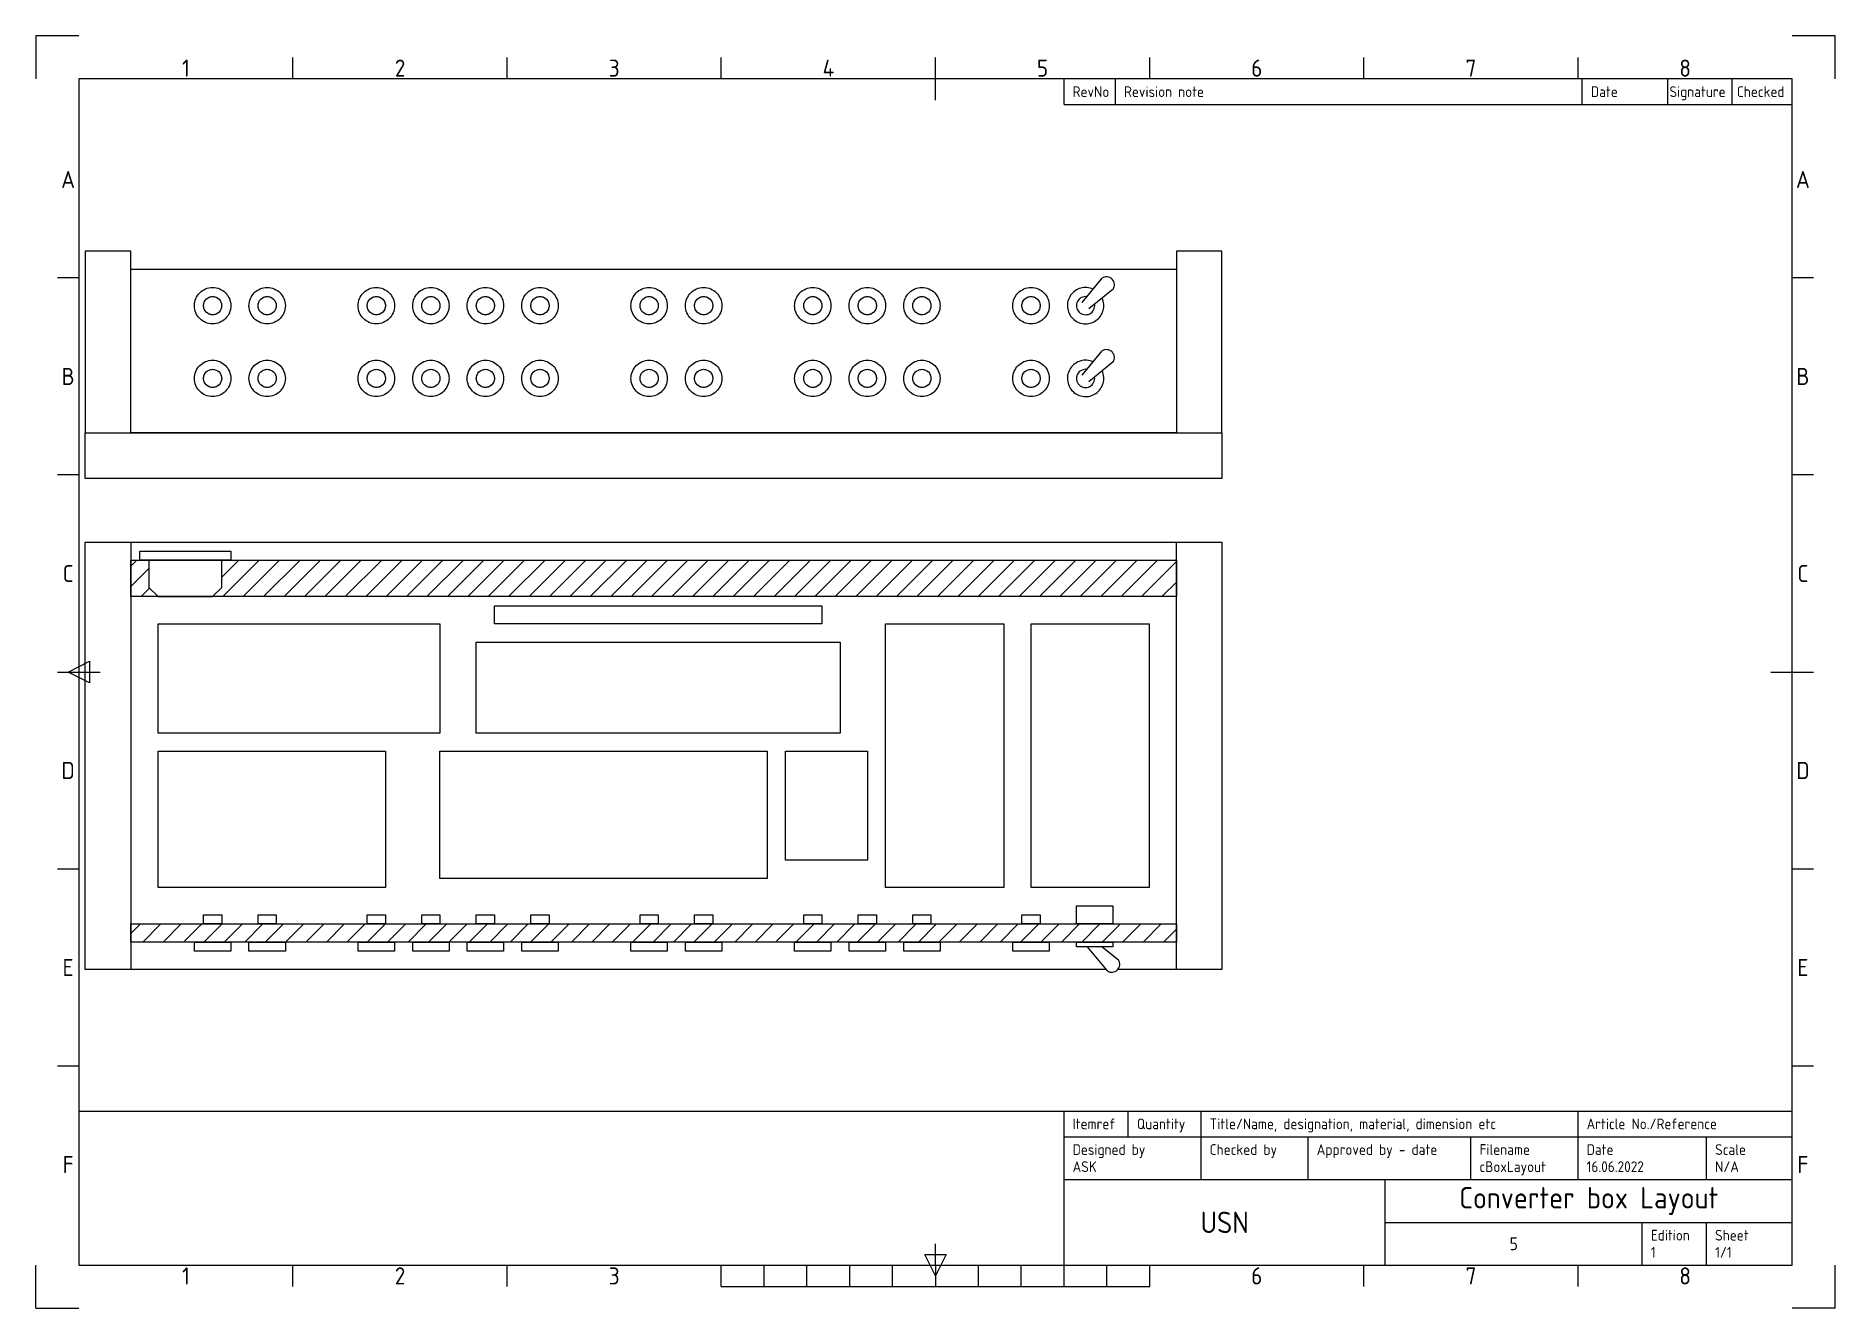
# Paper-space layout 'IEC A3 Title Block' of a CAD drawing. Header units: millimetres. Extents: x 0 to 420, y 0 to 297.
# The model-space entities are those that its viewports show. They can reach past a viewport. Long polylines and large blocks are cut down to what shows.
import ezdxf
from ezdxf.enums import TextEntityAlignment as Align

# ---------------------------------------------------------------- set-up
doc = ezdxf.new("R2010")
doc.units = ezdxf.units.MM
doc.header["$LTSCALE"] = 6
for name, color, linetype in [('FRAME025', 7, 'Continuous'), ('FRAME050', 6, 'Continuous'), ('FRAME070', 5, 'Continuous'), ('FRAME200', 8, 'Continuous'), ('TB', 7, 'Continuous')]:
    doc.layers.add(name, color=color, linetype=linetype)
doc.styles.add('ISOCP', font='isocp.shx')
pattern_1 = [(45, (-500, 584.616), (-2.245064, 2.245064), [])]

# ---------------------------------------------------------------- blocks, each defined once
blk = doc.blocks.new('ISO_A3')
at = {"layer": 'FRAME050'}
for p, q in [((60, 287), (60, 292)), ((110, 287), (110, 292)), ((160, 287), (160, 292)), ((210, 282), (210, 292)), ((260, 287), (260, 292)), ((310, 287), (310, 292)), ((360, 287), (360, 292)), ((10, 240.5), (5, 240.5)), ((415, 240.5), (410, 240.5)), ((10, 194.5), (5, 194.5)), ((415, 194.5), (410, 194.5)), ((5, 148.5), (15, 148.5)), ((7.5, 148.5), (12.5, 151)), ((12.5, 146), (7.5, 148.5)), ((12.5, 151), (12.5, 146)), ((405, 148.5), (415, 148.5)), ((10, 102.5), (5, 102.5)), ((415, 102.5), (410, 102.5)), ((10, 56.5), (5, 56.5)), ((415, 56.5), (410, 56.5)), ((210, 10), (210, 15)), ((60, 5), (60, 10)), ((110, 5), (110, 10)), ((160, 5), (160, 10)), ((170, 5), (170, 10)), ((180, 5), (180, 10)), ((190, 5), (190, 10)), ((200, 5), (200, 10)), ((210, 7.5), (207.5, 12.5)), ((207.5, 12.5), (212.5, 12.5)), ((212.5, 12.5), (210, 7.5)), ((210, 10), (210, 5)), ((220, 5), (220, 10)), ((230, 5), (230, 10)), ((240, 5), (240, 10)), ((250, 5), (250, 10)), ((260, 5), (260, 10)), ((310, 5), (310, 10)), ((360, 5), (360, 10)), ((160, 5), (260, 5))]:
    blk.add_line(p, q, dxfattribs=at)
at = {"layer": 'FRAME070'}
for p, q in [((410, 287), (10, 287)), ((10, 287), (10, 10)), ((240, 281), (240, 287)), ((252, 281), (252, 287)), ((361, 281), (361, 287)), ((381, 281), (381, 287)), ((396, 281), (396, 287)), ((410, 10), (410, 287)), ((240, 281), (410, 281)), ((240, 46), (410, 46)), ((240, 40), (240, 46)), ((255, 40), (255, 46)), ((272, 40), (272, 46)), ((360, 40), (360, 46)), ((240, 40), (410, 40)), ((240, 10), (240, 40)), ((272, 30), (272, 40)), ((297, 30), (297, 40)), ((335, 30), (335, 40)), ((360, 30), (360, 40)), ((390, 30), (390, 40)), ((240, 30), (410, 30)), ((315, 10), (315, 30)), ((315, 20), (410, 20)), ((375, 10), (375, 20)), ((390, 10), (390, 20)), ((10, 10), (410, 10))]:
    blk.add_line(p, q, dxfattribs=at)
at = {"layer": 'FRAME200'}
for p, q in [((10, 297), (0, 297)), ((0, 297), (0, 287)), ((420, 297), (410, 297)), ((420, 287), (420, 297)), ((0, 0), (0, 10)), ((420, 0), (420, 10)), ((0, 0), (10, 0)), ((420, 0), (410, 0))]:
    blk.add_line(p, q, dxfattribs=at)
at = {"layer": 'FRAME025', "style": 'ISOCP'}
for s, p in [('RevNo', (242, 284)), ('Revision note', (254, 284)), ('Date', (363, 284)), ('Signature', (381.36, 284)), ('Checked', (397.08, 284)), ('Itemref', (242, 43)), ('Quantity', (257, 43)), ('Title/Name, designation, material, dimension etc', (274, 43)), ('Article No./Reference', (362, 43)), ('Designed by', (242, 37)), ('Checked by', (274, 37)), ('Approved by - date', (299, 37)), ('Filename', (337, 37)), ('Date', (362, 37)), ('Scale', (392, 37)), ('Edition', (377, 17)), ('Sheet', (392, 17))]:
    blk.add_text(s, height=2.5, dxfattribs=at).set_placement(p, align=Align.MIDDLE_LEFT)
at = {"layer": 'FRAME025', "style": 'ISOCP', "flags": 8}
for tag, p in [('DESIGNED_BY', (242, 33)), ('CHECKED_BY', (274, 33)), ('APPROVED_BY_DATE', (299, 33)), ('FILENAME', (337, 33)), ('DATE', (362, 33)), ('SCALE', (392, 33)), ('EDITION', (377, 13)), ('SHEET', (392, 13))]:
    blk.add_attdef(tag, text='', height=2.5, dxfattribs=at).set_placement(p, align=Align.MIDDLE_LEFT)
at = {"layer": 'FRAME050', "style": 'ISOCP'}
for s, p in [('1', (35, 289.5)), ('2', (85, 289.5)), ('3', (135, 289.5)), ('4', (185, 289.5)), ('5', (235, 289.5)), ('6', (285, 289.5)), ('7', (335, 289.5)), ('8', (385, 289.5)), ('A', (7.5, 263.5)), ('A', (412.5, 263.5)), ('B', (7.5, 217.5)), ('B', (412.5, 217.5)), ('C', (7.5, 171.5)), ('C', (412.5, 171.5)), ('D', (7.5, 125.5)), ('D', (412.5, 125.5)), ('E', (7.5, 79.5)), ('E', (412.5, 79.5)), ('F', (7.5, 33.5)), ('F', (412.5, 33.5)), ('1', (35, 7.5)), ('2', (85, 7.5)), ('3', (135, 7.5)), ('6', (285, 7.5)), ('7', (335, 7.5)), ('8', (385, 7.5))]:
    blk.add_text(s, height=4, dxfattribs=at).set_placement(p, align=Align.MIDDLE)
at = {"layer": 'FRAME050', "style": 'ISOCP', "flags": 8}
for tag, height, p in [('TITLE', 5, (362.5, 25)), ('OWNER', 5, (277.5, 20)), ('DRAWING_NUMBER', 3, (345, 15))]:
    blk.add_attdef(tag, text='', height=height, dxfattribs=at).set_placement(p, align=Align.MIDDLE)
at = {"layer": 'TB', "style": 'ISOCP', "flags": 9}
for tag in ['MINX', 'MINY', 'MAXX', 'MAXY']:
    blk.add_attdef(tag, (0, 0), '', height=2.5, dxfattribs=at)

msp = doc.modelspace()

# ---------------------------------------------------------------- hatches: boundary and pattern name
h = msp.add_hatch(color=112)
h.dxf.hatch_style = 1
h.paths.add_polyline_path([(50, 176.62, 1), (58, 176.62, 1)])
h.paths.add_polyline_path([(56, 176.62, -1), (52, 176.62, -1)], flags=16)
h.paths.add_polyline_path([(62, 176.62, 1), (70, 176.62, 1)])
h.paths.add_polyline_path([(68, 176.62, -1), (64, 176.62, -1)], flags=16)
at = {"true_color": 0x000000}
h = msp.add_hatch(color=18, dxfattribs=at)
h.dxf.hatch_style = 1
h.paths.add_polyline_path([(50, 160.62, 1), (58, 160.62, 1)])
h.paths.add_polyline_path([(56, 160.62, -1), (52, 160.62, -1)], flags=16)
h.paths.add_polyline_path([(62, 160.62, 1), (70, 160.62, 1)])
h.paths.add_polyline_path([(68, 160.62, -1), (64, 160.62, -1)], flags=16)
h.paths.add_polyline_path([(86, 160.62, 1), (94, 160.62, 1)])
h.paths.add_polyline_path([(92, 160.62, -1), (88, 160.62, -1)], flags=16)
h.paths.add_polyline_path([(98, 160.62, 1), (106, 160.62, 1)])
h.paths.add_polyline_path([(104, 160.62, -1), (100, 160.62, -1)], flags=16)
h.paths.add_polyline_path([(110, 160.62, 1), (118, 160.62, 1)])
h.paths.add_polyline_path([(116, 160.62, -1), (112, 160.62, -1)], flags=16)
h.paths.add_polyline_path([(122, 160.62, 1), (130, 160.62, 1)])
h.paths.add_polyline_path([(128, 160.62, -1), (124, 160.62, -1)], flags=16)
h.paths.add_polyline_path([(146, 160.62, 1), (154, 160.62, 1)])
h.paths.add_polyline_path([(152, 160.62, -1), (148, 160.62, -1)], flags=16)
h.paths.add_polyline_path([(206, 160.62, 1), (214, 160.62, 1)])
h.paths.add_polyline_path([(212, 160.62, -1), (208, 160.62, -1)], flags=16)
h.paths.add_polyline_path([(214, 176.62, 1), (206, 176.62, 1)])
h.paths.add_polyline_path([(208, 176.62, -1), (212, 176.62, -1)], flags=16)
h = msp.add_hatch(color=1)
h.dxf.hatch_style = 1
h.paths.add_polyline_path([(86, 176.62, 1), (94, 176.62, 1)])
h.paths.add_polyline_path([(92, 176.62, -1), (88, 176.62, -1)], flags=16)
h.paths.add_polyline_path([(98, 176.62, 1), (106, 176.62, 1)])
h.paths.add_polyline_path([(104, 176.62, -1), (100, 176.62, -1)], flags=16)
h.paths.add_polyline_path([(110, 176.62, 1), (118, 176.62, 1)])
h.paths.add_polyline_path([(116, 176.62, -1), (112, 176.62, -1)], flags=16)
h.paths.add_polyline_path([(122, 176.62, 1), (130, 176.62, 1)])
h.paths.add_polyline_path([(128, 176.62, -1), (124, 176.62, -1)], flags=16)
h.paths.add_polyline_path([(146, 176.62, 1), (154, 176.62, 1)])
h.paths.add_polyline_path([(152, 176.62, -1), (148, 176.62, -1)], flags=16)
h.paths.add_polyline_path([(158, 176.62, 1), (166, 176.62, 1)])
h.paths.add_polyline_path([(164, 176.62, -1), (160, 176.62, -1)], flags=16)
h.paths.add_polyline_path([(166, 160.62, 1), (158, 160.62, 1)])
h.paths.add_polyline_path([(160, 160.62, -1), (164, 160.62, -1)], flags=16)
at = {"true_color": 0xc7c8ca}
h = msp.add_hatch(color=9, dxfattribs=at)
h.dxf.hatch_style = 1
h.paths.add_polyline_path([(190, 176.62, 1), (182, 176.62, 1)])
h.paths.add_polyline_path([(188, 176.62, -1), (184, 176.62, -1)], flags=16)
h.paths.add_polyline_path([(202, 176.62, 1), (194, 176.62, 1)])
h.paths.add_polyline_path([(200, 176.62, -1), (196, 176.62, -1)], flags=16)
h.paths.add_polyline_path([(190, 160.62, 1), (182, 160.62, 1)])
h.paths.add_polyline_path([(188, 160.62, -1), (184, 160.62, -1)], flags=16)
h.paths.add_polyline_path([(202, 160.62, 1), (194, 160.62, 1)])
h.paths.add_polyline_path([(200, 160.62, -1), (196, 160.62, -1)], flags=16)
h.paths.add_polyline_path([(230, 176.62, 1), (238, 176.62, 1)])
h.paths.add_polyline_path([(236, 176.62, -1), (232, 176.62, -1)], flags=16)
h.paths.add_polyline_path([(238, 160.62, 1), (230, 160.62, 1)])
h.paths.add_polyline_path([(236, 160.62, -1), (232, 160.62, -1)], flags=16)
h = msp.add_hatch()
h.set_pattern_fill('ANSI31', color=256)
h.set_pattern_definition(pattern_1)
h.paths.add_polyline_path([(266, 40.62), (36, 40.62), (36, 36.62), (266, 36.62)])
h.paths.add_polyline_path([(266, 120.62), (56, 120.62), (56, 114.62), (54, 112.62), (266, 112.62)])
h.paths.add_polyline_path([(135.1, 35.58), (164.97, 35.58), (164.97, 40.72), (135.1, 40.72)], flags=9)
h.paths.add_polyline_path([(135.1, 113.58), (162.17, 113.58), (162.17, 118.72), (135.1, 118.72)], flags=24)
h = msp.add_hatch()
h.set_pattern_fill('ANSI31', color=256)
h.set_pattern_definition(pattern_1)
h.paths.add_polyline_path([(40, 120.62), (38, 120.62), (36, 120.62), (36, 112.62), (42, 112.62), (40, 114.62)])
h = msp.add_hatch(color=1)
h.dxf.hatch_style = 1
h.paths.add_polyline_path([(94, 34.62), (94, 36.62), (86, 36.62), (86, 34.62)])
h.paths.add_polyline_path([(106, 34.62), (106, 36.62), (98, 36.62), (98, 34.62)])
h.paths.add_polyline_path([(118, 34.62), (118, 36.62), (110, 36.62), (110, 34.62)])
h.paths.add_polyline_path([(130, 34.62), (130, 36.62), (122, 36.62), (122, 34.62)])
h.paths.add_polyline_path([(154, 34.62), (154, 36.62), (146, 36.62), (146, 34.62)])
h.paths.add_polyline_path([(166, 34.62), (166, 36.62), (158, 36.62), (158, 34.62)])
h.paths.add_polyline_path([(135.1, 35.58), (164.97, 35.58), (164.97, 40.72), (135.1, 40.72)], flags=9)
h = msp.add_hatch(color=112)
h.dxf.hatch_style = 1
h.paths.add_polyline_path([(50, 36.62), (50, 34.62), (58, 34.62), (58, 36.62)])
h.paths.add_polyline_path([(62, 36.62), (62, 34.62), (70, 34.62), (70, 36.62)])
h = msp.add_hatch(color=9, dxfattribs=at)
h.dxf.hatch_style = 1
h.paths.add_polyline_path([(190, 34.62), (190, 36.62), (182, 36.62), (182, 34.62)])
h.paths.add_polyline_path([(202, 34.62), (202, 36.62), (194, 36.62), (194, 34.62)])
h.paths.add_polyline_path([(230, 36.62), (230, 34.62), (238, 34.62), (238, 36.62)])
at = {"true_color": 0x000000}
h = msp.add_hatch(color=18, dxfattribs=at)
h.dxf.hatch_style = 1
h.paths.add_polyline_path([(214, 34.62), (214, 36.62), (206, 36.62), (206, 34.62)])

# ---------------------------------------------------------------- linework, layer by layer
for points in [[(36, 188.62), (26, 188.62), (26, 148.62), (36, 148.62)], [(276, 188.62), (266, 188.62), (266, 148.62), (276, 148.62)], [(36, 184.62), (266, 184.62), (266, 148.62), (36, 148.62)], [(26, 148.62), (276, 148.62), (276, 138.62), (26, 138.62)], [(26, 124.62), (36, 124.62), (36, 30.62), (26, 30.62)], [(36, 124.62), (36, 124.62), (36, 124.62), (36, 124.62)], [(266, 124.62), (276, 124.62), (276, 30.62), (266, 30.62)], [(36, 120.62), (266, 120.62), (266, 112.62), (36, 112.62)], [(38, 122.62), (58, 122.62), (58, 120.62), (38, 120.62)], [(116, 110.62), (188, 110.62), (188, 106.62), (116, 106.62)], [(42, 106.62), (104, 106.62), (104, 82.62), (42, 82.62)], [(202, 106.62), (228, 106.62), (228, 48.62), (202, 48.62)], [(234, 106.62), (260, 106.62), (260, 48.62), (234, 48.62)], [(112, 102.62), (192, 102.62), (192, 82.62), (112, 82.62)], [(42, 78.62), (92, 78.62), (92, 48.62), (42, 48.61)], [(104, 78.62), (176, 78.62), (176, 50.62), (104, 50.62)], [(180, 78.62), (198, 78.62), (198, 54.62), (180, 54.62)], [(244, 44.62), (252, 44.62), (252, 40.62), (244, 40.62)], [(36, 40.62), (266, 40.62), (266, 36.62), (36, 36.62)], [(52, 42.62), (56, 42.62), (56, 40.62), (52, 40.62)], [(64, 42.62), (68, 42.62), (68, 40.62), (64, 40.62)], [(88, 42.62), (92, 42.62), (92, 40.62), (88, 40.62)], [(100, 42.62), (104, 42.62), (104, 40.62), (100, 40.62)], [(112, 42.62), (116, 42.62), (116, 40.62), (112, 40.62)], [(124, 42.62), (128, 42.62), (128, 40.62), (124, 40.62)], [(148, 42.62), (152, 42.62), (152, 40.62), (148, 40.62)], [(160, 42.62), (164, 42.62), (164, 40.62), (160, 40.62)], [(184, 42.62), (188, 42.62), (188, 40.62), (184, 40.62)], [(196, 42.62), (200, 42.62), (200, 40.62), (196, 40.62)], [(208, 42.62), (212, 42.62), (212, 40.62), (208, 40.62)], [(232, 42.62), (236, 42.62), (236, 40.62), (232, 40.62)], [(50, 36.62), (58, 36.62), (58, 34.62), (50, 34.62)], [(62, 36.62), (70, 36.62), (70, 34.62), (62, 34.62)], [(86, 36.62), (94, 36.62), (94, 34.62), (86, 34.62)], [(98, 36.62), (106, 36.62), (106, 34.62), (98, 34.62)], [(110, 36.62), (118, 36.62), (118, 34.62), (110, 34.62)], [(122, 36.62), (130, 36.62), (130, 34.62), (122, 34.62)], [(146, 36.62), (154, 36.62), (154, 34.62), (146, 34.62)], [(158, 36.62), (166, 36.62), (166, 34.62), (158, 34.62)], [(182, 36.62), (190, 36.62), (190, 34.62), (182, 34.62)], [(194, 36.62), (202, 36.62), (202, 34.62), (194, 34.62)], [(206, 36.62), (214, 36.62), (214, 34.62), (206, 34.62)], [(230, 36.62), (238, 36.62), (238, 34.62), (230, 34.62)], [(244, 36.62), (252, 36.62), (252, 35.62), (244, 35.62)]]:
    msp.add_lwpolyline(points, close=True)
for points in [[(245.27, 177.34), (249.63, 182.67)], [(252.05, 180.25), (246.73, 175.89)], [(245.27, 161.34), (249.63, 166.67)], [(252.05, 164.25), (246.73, 159.89)], [(250.54, 30.62), (26, 30.62), (26, 124.62), (276, 124.62), (276, 30.62), (253.1, 30.62)], [(40, 120.62), (40, 114.62), (42, 112.62), (54, 112.62), (56, 114.62), (56, 120.62), (40, 120.62)], [(250.8, 30.29), (246.45, 35.62)], [(249.68, 35.62), (253.22, 32.71)]]:
    msp.add_lwpolyline(points)
for centre, radius in [((54, 176.62), 4), ((54, 176.62), 2), ((66, 176.62), 4), ((66, 176.62), 2), ((90, 176.62), 4), ((90, 176.62), 2), ((102, 176.62), 4), ((102, 176.62), 2), ((114, 176.62), 4), ((114, 176.62), 2), ((126, 176.62), 4), ((126, 176.62), 2), ((150, 176.62), 4), ((150, 176.62), 2), ((162, 176.62), 4), ((162, 176.62), 2), ((186, 176.62), 4), ((186, 176.62), 2), ((198, 176.62), 4), ((198, 176.62), 2), ((210, 176.62), 4), ((210, 176.62), 2), ((234, 176.62), 4), ((234, 176.62), 2), ((54, 160.62), 4), ((54, 160.62), 2), ((66, 160.62), 4), ((66, 160.62), 2), ((90, 160.62), 4), ((90, 160.62), 2), ((102, 160.62), 4), ((102, 160.62), 2), ((114, 160.62), 4), ((114, 160.62), 2), ((126, 160.62), 4), ((126, 160.62), 2), ((150, 160.62), 4), ((150, 160.62), 2), ((162, 160.62), 4), ((162, 160.62), 2), ((186, 160.62), 4), ((186, 160.62), 2), ((198, 160.62), 4), ((198, 160.62), 2), ((210, 160.62), 4), ((210, 160.62), 2), ((234, 160.62), 4), ((234, 160.62), 2)]:
    msp.add_circle(centre, radius)
for centre, radius, start, end in [((250.6, 181.21), 1.74, 326.3099, 123.6901), ((246, 176.62), 4, 65.5056, 24.4944), ((246, 176.62), 2, 81.4226, 8.5774), ((250.6, 165.21), 1.74, 326.3099, 123.6901), ((246, 160.62), 4, 65.5056, 24.4944), ((246, 160.62), 2, 81.4226, 8.5774), ((251.77, 31.74), 1.74, 236.3099, 33.6901)]:
    msp.add_arc(centre, radius, start, end)

# ---------------------------------------------------------------- texts
at = {"attachment_point": 1}
for s, width, heights, insert, char_height in [('24Vin\\Pto DO', 13.7943, [0], (53.8, 196.02), 2.8), ('\\pxqc;Analogue\\Poutputs', 44.6469, [0], (85.8, 196.02), 2.8), ('\\pxqc;Analogue\\Pinputs', 44.6469, [0], (133.8, 196.02), 2.8), ('\\pxqc;Digital\\Poutputs', 44.6469, [0], (175.8, 196.02), 2.8), ('\\pxqc;24V\\PSwitches', 44.6469, [0], (217.8, 196.02), 2.8), ('Ch1\\P0V1\\PCh2\\P0V2\\P\\PAO0\\PAO1\\PAO2\\PAO3\\PCOM0\\PCOM1\\PCOM2\\PCOM3\\P\\PAI0\\PAI1\\PAI2\\PCOMAO\\P\\PDO0\\PDO01\\P0V1DO\\PDO2\\PDO3\\P0V2DO\\P\\PSWO1\\PSW1\\P\\PSWO2\\PSW2', 20.8207, [143.54], (294, 180.08), 2), ('\\pxql;24V input for relays to DO0, DO1 and SWO0\\PGND for Ch1\\P24V input for relays to DO2, DO3 and SWO2\\PGND for Ch2\\P\\P±10V output\\P±10V output\\P0-10V output\\P0-10V output\\PGND for AO (COM0-COM3 wired in parallel)\\PGND for AO (COM0-COM3 wired in parallel)\\PGND for AO (COM0-COM3 wired in parallel)\\PGND for AO (COM0-COM3 wired in parallel)\\P\\P±10V input\\P±10V input\\P4-20mA input\\PGND forAI (wired in parallel to COM0-COM3) \\P\\P+24V digital output powered by Ch1\\P+24V digital output powered by Ch1\\PGND for DO0-1. Connected to 0V1\\P+24V digital output powered by Ch2\\P+24V digital output powered by Ch2\\PGND for DO0-1. Connected to 0V2\\P\\P+24V output controlled by SW1. Powered by Ch1\\PSPDT switch 1\\P\\P+24V output controlled by SW22 Powered by Ch1\\PSPST switch 2', 124.0369, [143.54], (312, 180.08), 2), ('\\pxqc;Ch1', 2.8, [2.8], (52.73, 170.02), 2), ('\\pxqc;Ch2', 2.8, [2.8], (64.73, 170.02), 2), ('\\pxqc;AO0', 2.8, [2.8], (88.73, 170.02), 2), ('\\pxqc;AO1', 2.8, [2.8], (100.73, 170.02), 2), ('\\pxqc;AO2', 2.8, [2.8], (112.73, 170.02), 2), ('\\pxqc;AO3', 2.8, [2.8], (124.73, 170.02), 2), ('\\pxqc;AI0', 2.8, [2.8], (148.73, 170.02), 2), ('\\pxqc;AI1', 2.8, [2.8], (160.73, 170.02), 2), ('\\pxqc;DO0', 2.8, [2.8], (184.73, 170.02), 2), ('\\pxqc;DO1', 2.8, [2.8], (196.73, 170.02), 2), ('\\pxqc;0V{\\H0.5x;1DO}', 2.8, [2.8], (208.73, 170.02), 2), ('\\pxqc;SWO1', 2.8, [2.8], (232.73, 170.02), 2), ('\\pxqc;SW1', 2.8, [2.8], (244.73, 170.02), 2), ('\\pxqc;0V{\\H0.5x;1}', 2.8, [2.8], (52.73, 154.02), 2), ('\\pxqc;0V{\\H0.5x;2}', 2.8, [2.8], (64.73, 154.02), 2), ('\\pxqc;COM0', 2.8, [2.8], (88.73, 154.02), 2), ('\\pxqc;COM1', 2.8, [2.8], (100.73, 154.02), 2), ('\\pxqc;COM2', 2.8, [2.8], (112.73, 154.02), 2), ('\\pxqc;COM3', 2.8, [2.8], (124.73, 154.02), 2), ('\\pxqc;COM{\\H0.5x;AO}', 2.8, [2.8], (148.73, 154.02), 2), ('\\pxqc;AI2', 2.8, [2.8], (160.73, 154.02), 2), ('\\pxqc;DO2', 2.8, [2.8], (184.73, 154.02), 2), ('\\pxqc;DO3', 2.8, [2.8], (196.73, 154.02), 2), ('\\pxqc;0V{\\H0.5x;2DO}', 2.8, [2.8], (208.73, 154.02), 2), ('\\pxqc;SWO2', 2.8, [2.8], (232.73, 154.02), 2), ('\\pxqc;SW2', 2.8, [2.8], (244.73, 154.02), 2), ('230V', 11.762, [3.73], (42.89, 117.96), 2.8), ('Back panel', 29.4474, [3.73], (135.8, 118.02), 2.8), ('COM and ±15V supply strips', 71.9344, [3.73], (117.8, 110.02), 2.8), ('230VAC to ±15VDC\\P\\pxqc;Power Supply', 44.9909, [12.18], (49.8, 98.02), 2.8), ('DO relays', 29.4474, [3.73], (139.8, 94.02), 2.8), ('\\pxqc;4-20mA\\Pto\\P0-5V\\PConv.', 16.9585, [23.24], (180.41, 76.02), 2.8), ('\\pxqc;±10V to 0-5V\\PConverter', 40.5486, [9.37], (121.8, 68.02), 2.8), ('Arduino Uno', 29.4474, [3.73], (53.8, 66.02), 2.8), ('Front panel', 44.6469, [0], (135.8, 40.02), 2.8)]:
    msp.add_mtext_dynamic_manual_height_columns(s, width=width, gutter_width=14, heights=heights, dxfattribs=dict(at, insert=insert, char_height=char_height))
at = {"char_height": 2.8, "attachment_point": 1, "rotation": 90}
for s, insert in [('\\pxqc;0-5V to 0-10V\\PConverter', (210.6, 58.42)), ('\\pxqc;0-5V to ±10V\\PConverter', (242.6, 58.42))]:
    msp.add_mtext_dynamic_manual_height_columns(s, width=40.5486, gutter_width=14, heights=[9.37], dxfattribs=dict(at, insert=insert))

psp = doc.layouts.new('IEC A3 Title Block')

# ---------------------------------------------------------------- linework, layer by layer
psp.add_lwpolyline([(10, 46), (410, 46), (410, 65), (410, 65), (410, 287), (10, 287)], close=True)

# ---------------------------------------------------------------- block references
ref = psp.add_blockref('ISO_A3', (0, 0))
ref.add_attrib('OWNER', 'USN', dxfattribs={"layer": 'FRAME050', "height": 5, "style": 'ISOCP', "flags": 8}).set_placement((277.5, 20), align=Align.MIDDLE)
ref.add_attrib('TITLE', 'Converter box Layout', dxfattribs={"layer": 'FRAME050', "height": 5, "style": 'ISOCP', "flags": 8}).set_placement((362.5, 25), align=Align.MIDDLE)
ref.add_attrib('DRAWING_NUMBER', '5', dxfattribs={"layer": 'FRAME050', "height": 3, "style": 'ISOCP', "flags": 8}).set_placement((345, 15), align=Align.MIDDLE)
ref.add_attrib('DESIGNED_BY', 'ASK', dxfattribs={"layer": 'FRAME025', "height": 2.5, "style": 'ISOCP', "flags": 8}).set_placement((242, 33), align=Align.MIDDLE_LEFT)
ref.add_attrib('FILENAME', 'cBoxLayout', dxfattribs={"layer": 'FRAME025', "height": 2.5, "style": 'ISOCP', "flags": 8}).set_placement((337, 33), align=Align.MIDDLE_LEFT)
ref.add_attrib('DATE', '16.06.2022', dxfattribs={"layer": 'FRAME025', "height": 2.5, "style": 'ISOCP', "flags": 8}).set_placement((362, 33), align=Align.MIDDLE_LEFT)
ref.add_attrib('SCALE', 'N/A', dxfattribs={"layer": 'FRAME025', "height": 2.5, "style": 'ISOCP', "flags": 8}).set_placement((392, 33), align=Align.MIDDLE_LEFT)
ref.add_attrib('EDITION', '1', dxfattribs={"layer": 'FRAME025', "height": 2.5, "style": 'ISOCP', "flags": 8}).set_placement((377, 13), align=Align.MIDDLE_LEFT)
ref.add_attrib('SHEET', '1/1', dxfattribs={"layer": 'FRAME025', "height": 2.5, "style": 'ISOCP', "flags": 8}).set_placement((392, 13), align=Align.MIDDLE_LEFT)

# ---------------------------------------------------------------- viewports
at = {"layer": '0', "view_target_point": (682.76, 136)}
vp = psp.add_viewport(center=(210, 166.5), size=(400, 241), view_center_point=(-469.77, -23), view_height=227.0443, dxfattribs=at)
vp.dxf.flags = 0x10000  # cut along an outline
vp.dxf.clipping_boundary_handle = psp.add_lwpolyline([(10, 46), (410, 46), (410, 65), (410, 65), (410, 287), (10, 287)], format="xyb", close=True, dxfattribs={"invisible": 1}).dxf.handle

doc.saveas('drawing.dxf')
